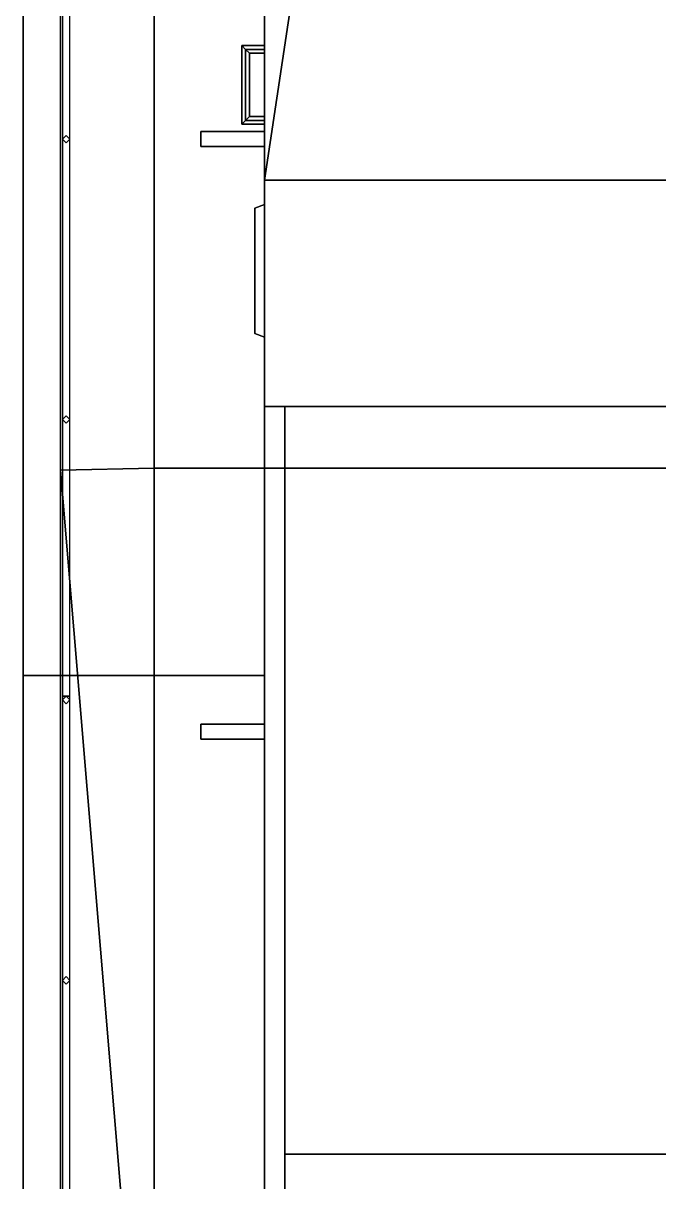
# Model space of a CAD drawing. Header units: millimetres. Extents: x -3.4 to 3.4, y -22.9 to 32.2.
# Drawn here: x -3.4 to 0, y -11 to -4.8 of the extents above; entities that cross this region are included whole.
import ezdxf

# ---------------------------------------------------------------- set-up
doc = ezdxf.new("R2010")
doc.units = ezdxf.units.MM
for name, color, linetype in [('cover', 6, 'Continuous'), ('railings', 6, 'Continuous'), ('superstructure', 3, 'Continuous')]:
    doc.layers.add(name, color=color, linetype=linetype)

msp = doc.modelspace()

# ---------------------------------------------------------------- linework, layer by layer
for points in [[(-2.7, 12.33, -1.51), (-2.7, -7.180000000000003, -1.51), (-3.2, -7.19, -1.26), (-3.2, 10.50000000000001, -1.26)], [(2.7, 12.33, -1.51), (2.7, -7.180000000000001, -1.51), (-2.7, -7.18, -1.51), (-2.7, 12.33, -1.51)], [(-3.2, 10.5, 0.58), (-3.2, -8.29, 0.86), (-3.399999999999999, -8.29, 0.86), (-3.399999999999999, 10.5, 0.58)], [(-3.399999999999999, 10.5, 0.78), (-3.399999999999999, -8.29, 1.06), (-3.2, -8.29, 1.06), (-3.2, 10.5, 0.78)], [(-3.399999999999999, 10.5, 0.58), (-3.399999999999999, -8.29, 0.86), (-3.399999999999999, -8.29, 1.06), (-3.399999999999999, 10.5, 0.78)], [(-3.2, 10.5), (-3.2, -8.29), (-3.2, -8.290000000000003, 0.8600000000000001), (-3.2, 10.5, 0.58)], [(-3.2, 10.50000000000001, 0.8200000000000001), (-3.2, -8.29, 1.1), (-2.11, -8.29, 1.1), (-2.11, 10.5, 0.82)], [(-3.2, -7.19, -1.26), (-3.2, -8.29), (-3.2, 10.50000000000001), (-3.2, 10.50000000000001, -1.26)], [(-3.2, 10.5, 0.78), (-3.2, -8.29, 1.06), (-3.2, -8.29, 1.1), (-3.2, 10.50000000000001, 0.8200000000000001)], [(-2.210000000000001, -4.940000000000001, 2.51), (-2.230000000000002, -4.920000000000002, 2.53), (-2.110000000000001, -4.920000000000002, 2.53), (-2.110000000000001, -4.940000000000001, 2.51)], [(-2.23, -4.920000000000001, 2.53), (-2.210000000000001, -4.94, 2.51), (-2.210000000000001, -5.32, 2.51), (-2.23, -5.340000000000001, 2.53)], [(-2.23, -4.920000000000001, 2.33), (-2.210000000000001, -4.94, 2.31), (-2.210000000000001, -5.32, 2.31), (-2.23, -5.340000000000001, 2.33)], [(-2.210000000000001, -4.94, 2.35), (-2.23, -4.920000000000001, 2.33), (-2.23, -5.340000000000001, 2.33), (-2.210000000000001, -5.32, 2.35)], [(-2.230000000000002, -4.920000000000002, 2.33), (-2.210000000000001, -4.940000000000001, 2.35), (-2.110000000000001, -4.940000000000001, 2.35), (-2.110000000000001, -4.920000000000002, 2.33)], [(-2.210000000000001, -4.940000000000001, 2.31), (-2.230000000000002, -4.920000000000002, 2.33), (-2.110000000000001, -4.920000000000002, 2.33), (-2.110000000000001, -4.940000000000001, 2.31)], [(-2.23, -4.920000000000001, 2.73), (-2.210000000000001, -4.94, 2.71), (-2.210000000000001, -5.32, 2.71), (-2.23, -5.340000000000001, 2.73)], [(-2.210000000000001, -4.94, 2.75), (-2.23, -4.920000000000001, 2.73), (-2.23, -5.340000000000001, 2.73), (-2.210000000000001, -5.32, 2.75)], [(-2.230000000000002, -4.920000000000002, 2.73), (-2.210000000000001, -4.940000000000001, 2.75), (-2.110000000000001, -4.940000000000001, 2.75), (-2.110000000000001, -4.920000000000002, 2.73)], [(-2.210000000000001, -4.940000000000001, 2.71), (-2.230000000000002, -4.920000000000002, 2.73), (-2.110000000000001, -4.920000000000002, 2.73), (-2.110000000000001, -4.940000000000001, 2.71)], [(-2.230000000000002, -4.920000000000002, 2.53), (-2.210000000000001, -4.940000000000001, 2.55), (-2.110000000000001, -4.940000000000001, 2.55), (-2.110000000000001, -4.920000000000002, 2.53)], [(-2.210000000000001, -4.94, 2.55), (-2.23, -4.920000000000001, 2.53), (-2.23, -5.340000000000001, 2.53), (-2.210000000000001, -5.32, 2.55)], [(-2.210000000000001, -4.940000000000001, 2.91), (-2.230000000000002, -4.920000000000002, 2.93), (-2.110000000000001, -4.920000000000002, 2.93), (-2.110000000000001, -4.940000000000001, 2.91)], [(-2.230000000000002, -4.920000000000002, 2.93), (-2.210000000000001, -4.940000000000001, 2.95), (-2.110000000000001, -4.940000000000001, 2.95), (-2.110000000000001, -4.920000000000002, 2.93)], [(-2.210000000000001, -4.94, 2.95), (-2.23, -4.920000000000001, 2.93), (-2.23, -5.340000000000001, 2.93), (-2.210000000000001, -5.32, 2.95)], [(-2.23, -4.920000000000001, 2.93), (-2.210000000000001, -4.94, 2.91), (-2.210000000000001, -5.32, 2.91), (-2.23, -5.340000000000001, 2.93)], [(-2.23, -4.920000000000001, 1.73), (-2.210000000000001, -4.94, 1.71), (-2.210000000000001, -5.32, 1.71), (-2.23, -5.340000000000001, 1.73)], [(-2.210000000000001, -4.940000000000001, 1.71), (-2.230000000000002, -4.920000000000002, 1.73), (-2.110000000000001, -4.920000000000002, 1.73), (-2.110000000000001, -4.940000000000001, 1.71)], [(-2.210000000000001, -4.940000000000001, 1.51), (-2.230000000000002, -4.920000000000002, 1.53), (-2.110000000000001, -4.920000000000002, 1.53), (-2.110000000000001, -4.940000000000001, 1.51)], [(-2.230000000000002, -4.920000000000002, 1.53), (-2.210000000000001, -4.940000000000001, 1.55), (-2.110000000000001, -4.940000000000001, 1.55), (-2.110000000000001, -4.920000000000002, 1.53)], [(-2.210000000000001, -4.94, 1.55), (-2.23, -4.920000000000001, 1.53), (-2.23, -5.340000000000001, 1.53), (-2.210000000000001, -5.32, 1.55)], [(-2.23, -4.920000000000001, 1.53), (-2.210000000000001, -4.94, 1.51), (-2.210000000000001, -5.32, 1.51), (-2.23, -5.340000000000001, 1.53)], [(-2.23, -4.920000000000001, 2.13), (-2.210000000000001, -4.94, 2.11), (-2.210000000000001, -5.32, 2.11), (-2.23, -5.340000000000001, 2.13)], [(-2.210000000000001, -4.94, 2.15), (-2.23, -4.920000000000001, 2.13), (-2.23, -5.340000000000001, 2.13), (-2.210000000000001, -5.32, 2.15)], [(-2.230000000000002, -4.920000000000002, 2.13), (-2.210000000000001, -4.940000000000001, 2.15), (-2.110000000000001, -4.940000000000001, 2.15), (-2.110000000000001, -4.920000000000002, 2.13)], [(-2.210000000000001, -4.940000000000001, 2.11), (-2.230000000000002, -4.920000000000002, 2.13), (-2.110000000000001, -4.920000000000002, 2.13), (-2.110000000000001, -4.940000000000001, 2.11)], [(-2.210000000000001, -4.94, 1.75), (-2.23, -4.920000000000001, 1.73), (-2.23, -5.340000000000001, 1.73), (-2.210000000000001, -5.32, 1.75)], [(-2.230000000000002, -4.920000000000002, 1.73), (-2.210000000000001, -4.940000000000001, 1.75), (-2.110000000000001, -4.940000000000001, 1.75), (-2.110000000000001, -4.920000000000002, 1.73)], [(-2.210000000000001, -4.940000000000001, 1.91), (-2.230000000000002, -4.920000000000002, 1.93), (-2.110000000000001, -4.920000000000002, 1.93), (-2.110000000000001, -4.940000000000001, 1.91)], [(-2.230000000000002, -4.920000000000002, 1.93), (-2.210000000000001, -4.940000000000001, 1.95), (-2.110000000000001, -4.940000000000001, 1.95), (-2.110000000000001, -4.920000000000002, 1.93)], [(-2.210000000000001, -4.94, 1.95), (-2.23, -4.920000000000001, 1.93), (-2.23, -5.340000000000001, 1.93), (-2.210000000000001, -5.32, 1.95)], [(-2.23, -4.920000000000001, 1.93), (-2.210000000000001, -4.94, 1.91), (-2.210000000000001, -5.32, 1.91), (-2.23, -5.340000000000001, 1.93)], [(-2.23, -4.920000000000001, 1.33), (-2.210000000000001, -4.94, 1.31), (-2.210000000000001, -5.32, 1.31), (-2.23, -5.340000000000001, 1.33)], [(-2.210000000000001, -4.94, 1.35), (-2.23, -4.920000000000001, 1.33), (-2.23, -5.340000000000001, 1.33), (-2.210000000000001, -5.32, 1.35)], [(-2.230000000000002, -4.920000000000002, 1.33), (-2.210000000000001, -4.940000000000001, 1.35), (-2.110000000000001, -4.940000000000001, 1.35), (-2.110000000000001, -4.920000000000002, 1.33)], [(-2.210000000000001, -4.940000000000001, 1.31), (-2.230000000000002, -4.920000000000002, 1.33), (-2.110000000000001, -4.920000000000002, 1.33), (-2.110000000000001, -4.940000000000001, 1.31)], [(-2.210000000000001, -4.940000000000001, 1.11), (-2.230000000000002, -4.920000000000002, 1.13), (-2.110000000000001, -4.920000000000002, 1.13), (-2.110000000000001, -4.940000000000001, 1.11)], [(-2.230000000000002, -4.920000000000002, 1.13), (-2.210000000000001, -4.940000000000001, 1.15), (-2.110000000000001, -4.940000000000001, 1.15), (-2.110000000000001, -4.920000000000002, 1.13)], [(-2.210000000000001, -4.94, 1.15), (-2.23, -4.920000000000001, 1.13), (-2.23, -5.340000000000001, 1.13), (-2.210000000000001, -5.32, 1.15)], [(-2.23, -4.920000000000001, 1.13), (-2.210000000000001, -4.94, 1.11), (-2.210000000000001, -5.32, 1.11), (-2.23, -5.340000000000001, 1.13)], [(-2.190000000000001, -4.960000000000001, 2.53), (-2.210000000000001, -4.940000000000001, 2.51), (-2.110000000000001, -4.940000000000001, 2.51), (-2.110000000000001, -4.960000000000001, 2.53)], [(-2.210000000000001, -4.94, 2.51), (-2.190000000000001, -4.96, 2.53), (-2.190000000000001, -5.300000000000001, 2.53), (-2.210000000000001, -5.32, 2.51)], [(-2.210000000000001, -4.94, 2.31), (-2.190000000000001, -4.96, 2.33), (-2.190000000000001, -5.300000000000001, 2.33), (-2.210000000000001, -5.32, 2.31)], [(-2.190000000000001, -4.96, 2.33), (-2.210000000000001, -4.94, 2.35), (-2.210000000000001, -5.32, 2.35), (-2.190000000000001, -5.300000000000001, 2.33)], [(-2.210000000000001, -4.940000000000001, 2.35), (-2.190000000000001, -4.960000000000001, 2.33), (-2.110000000000001, -4.960000000000001, 2.33), (-2.110000000000001, -4.940000000000001, 2.35)], [(-2.190000000000001, -4.960000000000001, 2.33), (-2.210000000000001, -4.940000000000001, 2.31), (-2.110000000000001, -4.940000000000001, 2.31), (-2.110000000000001, -4.960000000000001, 2.33)], [(-2.210000000000001, -4.94, 2.71), (-2.190000000000001, -4.96, 2.73), (-2.190000000000001, -5.300000000000001, 2.73), (-2.210000000000001, -5.32, 2.71)], [(-2.190000000000001, -4.96, 2.73), (-2.210000000000001, -4.94, 2.75), (-2.210000000000001, -5.32, 2.75), (-2.190000000000001, -5.300000000000001, 2.73)], [(-2.210000000000001, -4.940000000000001, 2.75), (-2.190000000000001, -4.960000000000001, 2.73), (-2.110000000000001, -4.960000000000001, 2.73), (-2.110000000000001, -4.940000000000001, 2.75)], [(-2.190000000000001, -4.960000000000001, 2.73), (-2.210000000000001, -4.940000000000001, 2.71), (-2.110000000000001, -4.940000000000001, 2.71), (-2.110000000000001, -4.960000000000001, 2.73)], [(-2.210000000000001, -4.940000000000001, 2.55), (-2.190000000000001, -4.960000000000001, 2.53), (-2.110000000000001, -4.960000000000001, 2.53), (-2.110000000000001, -4.940000000000001, 2.55)], [(-2.190000000000001, -4.96, 2.53), (-2.210000000000001, -4.94, 2.55), (-2.210000000000001, -5.32, 2.55), (-2.190000000000001, -5.300000000000001, 2.53)], [(-2.190000000000001, -4.960000000000001, 2.93), (-2.210000000000001, -4.940000000000001, 2.91), (-2.110000000000001, -4.940000000000001, 2.91), (-2.110000000000001, -4.960000000000001, 2.93)], [(-2.210000000000001, -4.940000000000001, 2.95), (-2.190000000000001, -4.960000000000001, 2.93), (-2.110000000000001, -4.960000000000001, 2.93), (-2.110000000000001, -4.940000000000001, 2.95)], [(-2.190000000000001, -4.96, 2.93), (-2.210000000000001, -4.94, 2.95), (-2.210000000000001, -5.32, 2.95), (-2.190000000000001, -5.300000000000001, 2.93)], [(-2.210000000000001, -4.94, 2.91), (-2.190000000000001, -4.96, 2.93), (-2.190000000000001, -5.300000000000001, 2.93), (-2.210000000000001, -5.32, 2.91)], [(-2.210000000000001, -4.94, 1.71), (-2.190000000000001, -4.96, 1.73), (-2.190000000000001, -5.300000000000001, 1.73), (-2.210000000000001, -5.32, 1.71)], [(-2.190000000000001, -4.960000000000001, 1.73), (-2.210000000000001, -4.940000000000001, 1.71), (-2.110000000000001, -4.940000000000001, 1.71), (-2.110000000000001, -4.960000000000001, 1.73)], [(-2.190000000000001, -4.960000000000001, 1.53), (-2.210000000000001, -4.940000000000001, 1.51), (-2.110000000000001, -4.940000000000001, 1.51), (-2.110000000000001, -4.960000000000001, 1.53)], [(-2.210000000000001, -4.940000000000001, 1.55), (-2.190000000000001, -4.960000000000001, 1.53), (-2.110000000000001, -4.960000000000001, 1.53), (-2.110000000000001, -4.940000000000001, 1.55)], [(-2.190000000000001, -4.96, 1.53), (-2.210000000000001, -4.94, 1.55), (-2.210000000000001, -5.32, 1.55), (-2.190000000000001, -5.300000000000001, 1.53)], [(-2.210000000000001, -4.94, 1.51), (-2.190000000000001, -4.96, 1.53), (-2.190000000000001, -5.300000000000001, 1.53), (-2.210000000000001, -5.32, 1.51)], [(-2.210000000000001, -4.94, 2.11), (-2.190000000000001, -4.96, 2.13), (-2.190000000000001, -5.300000000000001, 2.13), (-2.210000000000001, -5.32, 2.11)], [(-2.190000000000001, -4.96, 2.13), (-2.210000000000001, -4.94, 2.15), (-2.210000000000001, -5.32, 2.15), (-2.190000000000001, -5.300000000000001, 2.13)], [(-2.210000000000001, -4.940000000000001, 2.15), (-2.190000000000001, -4.960000000000001, 2.13), (-2.110000000000001, -4.960000000000001, 2.13), (-2.110000000000001, -4.940000000000001, 2.15)], [(-2.190000000000001, -4.960000000000001, 2.13), (-2.210000000000001, -4.940000000000001, 2.11), (-2.110000000000001, -4.940000000000001, 2.11), (-2.110000000000001, -4.960000000000001, 2.13)], [(-2.190000000000001, -4.96, 1.73), (-2.210000000000001, -4.94, 1.75), (-2.210000000000001, -5.32, 1.75), (-2.190000000000001, -5.300000000000001, 1.73)], [(-2.210000000000001, -4.940000000000001, 1.75), (-2.190000000000001, -4.960000000000001, 1.73), (-2.110000000000001, -4.960000000000001, 1.73), (-2.110000000000001, -4.940000000000001, 1.75)], [(-2.190000000000001, -4.960000000000001, 1.93), (-2.210000000000001, -4.940000000000001, 1.91), (-2.110000000000001, -4.940000000000001, 1.91), (-2.110000000000001, -4.960000000000001, 1.93)], [(-2.210000000000001, -4.940000000000001, 1.95), (-2.190000000000001, -4.960000000000001, 1.93), (-2.110000000000001, -4.960000000000001, 1.93), (-2.110000000000001, -4.940000000000001, 1.95)], [(-2.190000000000001, -4.96, 1.93), (-2.210000000000001, -4.94, 1.95), (-2.210000000000001, -5.32, 1.95), (-2.190000000000001, -5.300000000000001, 1.93)], [(-2.210000000000001, -4.94, 1.91), (-2.190000000000001, -4.96, 1.93), (-2.190000000000001, -5.300000000000001, 1.93), (-2.210000000000001, -5.32, 1.91)], [(-2.210000000000001, -4.94, 1.31), (-2.190000000000001, -4.96, 1.33), (-2.190000000000001, -5.300000000000001, 1.33), (-2.210000000000001, -5.32, 1.31)], [(-2.190000000000001, -4.96, 1.33), (-2.210000000000001, -4.94, 1.35), (-2.210000000000001, -5.32, 1.35), (-2.190000000000001, -5.300000000000001, 1.33)], [(-2.210000000000001, -4.940000000000001, 1.35), (-2.190000000000001, -4.960000000000001, 1.33), (-2.110000000000001, -4.960000000000001, 1.33), (-2.110000000000001, -4.940000000000001, 1.35)], [(-2.190000000000001, -4.960000000000001, 1.33), (-2.210000000000001, -4.940000000000001, 1.31), (-2.110000000000001, -4.940000000000001, 1.31), (-2.110000000000001, -4.960000000000001, 1.33)], [(-2.190000000000001, -4.960000000000001, 1.13), (-2.210000000000001, -4.940000000000001, 1.11), (-2.110000000000001, -4.940000000000001, 1.11), (-2.110000000000001, -4.960000000000001, 1.13)], [(-2.210000000000001, -4.940000000000001, 1.15), (-2.190000000000001, -4.960000000000001, 1.13), (-2.110000000000001, -4.960000000000001, 1.13), (-2.110000000000001, -4.940000000000001, 1.15)], [(-2.190000000000001, -4.96, 1.13), (-2.210000000000001, -4.94, 1.15), (-2.210000000000001, -5.32, 1.15), (-2.190000000000001, -5.300000000000001, 1.13)], [(-2.210000000000001, -4.94, 1.11), (-2.190000000000001, -4.96, 1.13), (-2.190000000000001, -5.300000000000001, 1.13), (-2.210000000000001, -5.32, 1.11)], [(-2.230000000000002, -5.339999999999999, 2.53), (-2.210000000000001, -5.319999999999999, 2.51), (-2.110000000000001, -5.319999999999999, 2.51), (-2.110000000000001, -5.339999999999999, 2.53)], [(-2.230000000000002, -5.339999999999999, 2.33), (-2.210000000000001, -5.319999999999999, 2.31), (-2.110000000000001, -5.319999999999999, 2.31), (-2.110000000000001, -5.339999999999999, 2.33)], [(-2.210000000000001, -5.319999999999999, 2.35), (-2.230000000000002, -5.339999999999999, 2.33), (-2.110000000000001, -5.339999999999999, 2.33), (-2.110000000000001, -5.319999999999999, 2.35)], [(-2.230000000000002, -5.339999999999999, 2.73), (-2.210000000000001, -5.319999999999999, 2.71), (-2.110000000000001, -5.319999999999999, 2.71), (-2.110000000000001, -5.339999999999999, 2.73)], [(-2.210000000000001, -5.319999999999999, 2.75), (-2.230000000000002, -5.339999999999999, 2.73), (-2.110000000000001, -5.339999999999999, 2.73), (-2.110000000000001, -5.319999999999999, 2.75)], [(-2.210000000000001, -5.319999999999999, 2.55), (-2.230000000000002, -5.339999999999999, 2.53), (-2.110000000000001, -5.339999999999999, 2.53), (-2.110000000000001, -5.319999999999999, 2.55)], [(-2.210000000000001, -5.319999999999999, 2.95), (-2.230000000000002, -5.339999999999999, 2.93), (-2.110000000000001, -5.339999999999999, 2.93), (-2.110000000000001, -5.319999999999999, 2.95)], [(-2.230000000000002, -5.339999999999999, 2.93), (-2.210000000000001, -5.319999999999999, 2.91), (-2.110000000000001, -5.319999999999999, 2.91), (-2.110000000000001, -5.339999999999999, 2.93)], [(-2.230000000000002, -5.339999999999999, 1.73), (-2.210000000000001, -5.319999999999999, 1.71), (-2.110000000000001, -5.319999999999999, 1.71), (-2.110000000000001, -5.339999999999999, 1.73)], [(-2.210000000000001, -5.319999999999999, 1.55), (-2.230000000000002, -5.339999999999999, 1.53), (-2.110000000000001, -5.339999999999999, 1.53), (-2.110000000000001, -5.319999999999999, 1.55)], [(-2.230000000000002, -5.339999999999999, 1.53), (-2.210000000000001, -5.319999999999999, 1.51), (-2.110000000000001, -5.319999999999999, 1.51), (-2.110000000000001, -5.339999999999999, 1.53)], [(-2.230000000000002, -5.339999999999999, 2.13), (-2.210000000000001, -5.319999999999999, 2.11), (-2.110000000000001, -5.319999999999999, 2.11), (-2.110000000000001, -5.339999999999999, 2.13)], [(-2.210000000000001, -5.319999999999999, 2.15), (-2.230000000000002, -5.339999999999999, 2.13), (-2.110000000000001, -5.339999999999999, 2.13), (-2.110000000000001, -5.319999999999999, 2.15)], [(-2.210000000000001, -5.319999999999999, 1.75), (-2.230000000000002, -5.339999999999999, 1.73), (-2.110000000000001, -5.339999999999999, 1.73), (-2.110000000000001, -5.319999999999999, 1.75)], [(-2.210000000000001, -5.319999999999999, 1.95), (-2.230000000000002, -5.339999999999999, 1.93), (-2.110000000000001, -5.339999999999999, 1.93), (-2.110000000000001, -5.319999999999999, 1.95)], [(-2.230000000000002, -5.339999999999999, 1.93), (-2.210000000000001, -5.319999999999999, 1.91), (-2.110000000000001, -5.319999999999999, 1.91), (-2.110000000000001, -5.339999999999999, 1.93)], [(-2.230000000000002, -5.339999999999999, 1.33), (-2.210000000000001, -5.319999999999999, 1.31), (-2.110000000000001, -5.319999999999999, 1.31), (-2.110000000000001, -5.339999999999999, 1.33)], [(-2.210000000000001, -5.319999999999999, 1.35), (-2.230000000000002, -5.339999999999999, 1.33), (-2.110000000000001, -5.339999999999999, 1.33), (-2.110000000000001, -5.319999999999999, 1.35)], [(-2.210000000000001, -5.319999999999999, 1.15), (-2.230000000000002, -5.339999999999999, 1.13), (-2.110000000000001, -5.339999999999999, 1.13), (-2.110000000000001, -5.319999999999999, 1.15)], [(-2.230000000000002, -5.339999999999999, 1.13), (-2.210000000000001, -5.319999999999999, 1.11), (-2.110000000000001, -5.319999999999999, 1.11), (-2.110000000000001, -5.339999999999999, 1.13)], [(-2.210000000000001, -5.319999999999999, 2.51), (-2.190000000000001, -5.3, 2.53), (-2.110000000000001, -5.3, 2.53), (-2.110000000000001, -5.319999999999999, 2.51)], [(-2.210000000000001, -5.319999999999999, 2.31), (-2.190000000000001, -5.3, 2.33), (-2.110000000000001, -5.3, 2.33), (-2.110000000000001, -5.319999999999999, 2.31)], [(-2.190000000000001, -5.3, 2.33), (-2.210000000000001, -5.319999999999999, 2.35), (-2.110000000000001, -5.319999999999999, 2.35), (-2.110000000000001, -5.3, 2.33)], [(-2.210000000000001, -5.319999999999999, 2.71), (-2.190000000000001, -5.3, 2.73), (-2.110000000000001, -5.3, 2.73), (-2.110000000000001, -5.319999999999999, 2.71)], [(-2.190000000000001, -5.3, 2.73), (-2.210000000000001, -5.319999999999999, 2.75), (-2.110000000000001, -5.319999999999999, 2.75), (-2.110000000000001, -5.3, 2.73)], [(-2.190000000000001, -5.3, 2.53), (-2.210000000000001, -5.319999999999999, 2.55), (-2.110000000000001, -5.319999999999999, 2.55), (-2.110000000000001, -5.3, 2.53)], [(-2.190000000000001, -5.3, 2.93), (-2.210000000000001, -5.319999999999999, 2.95), (-2.110000000000001, -5.319999999999999, 2.95), (-2.110000000000001, -5.3, 2.93)], [(-2.210000000000001, -5.319999999999999, 2.91), (-2.190000000000001, -5.3, 2.93), (-2.110000000000001, -5.3, 2.93), (-2.110000000000001, -5.319999999999999, 2.91)], [(-2.210000000000001, -5.319999999999999, 1.71), (-2.190000000000001, -5.3, 1.73), (-2.110000000000001, -5.3, 1.73), (-2.110000000000001, -5.319999999999999, 1.71)], [(-2.190000000000001, -5.3, 1.53), (-2.210000000000001, -5.319999999999999, 1.55), (-2.110000000000001, -5.319999999999999, 1.55), (-2.110000000000001, -5.3, 1.53)], [(-2.210000000000001, -5.319999999999999, 1.51), (-2.190000000000001, -5.3, 1.53), (-2.110000000000001, -5.3, 1.53), (-2.110000000000001, -5.319999999999999, 1.51)], [(-2.210000000000001, -5.319999999999999, 2.11), (-2.190000000000001, -5.3, 2.13), (-2.110000000000001, -5.3, 2.13), (-2.110000000000001, -5.319999999999999, 2.11)], [(-2.190000000000001, -5.3, 2.13), (-2.210000000000001, -5.319999999999999, 2.15), (-2.110000000000001, -5.319999999999999, 2.15), (-2.110000000000001, -5.3, 2.13)], [(-2.190000000000001, -5.3, 1.73), (-2.210000000000001, -5.319999999999999, 1.75), (-2.110000000000001, -5.319999999999999, 1.75), (-2.110000000000001, -5.3, 1.73)], [(-2.190000000000001, -5.3, 1.93), (-2.210000000000001, -5.319999999999999, 1.95), (-2.110000000000001, -5.319999999999999, 1.95), (-2.110000000000001, -5.3, 1.93)], [(-2.210000000000001, -5.319999999999999, 1.91), (-2.190000000000001, -5.3, 1.93), (-2.110000000000001, -5.3, 1.93), (-2.110000000000001, -5.319999999999999, 1.91)], [(-2.210000000000001, -5.319999999999999, 1.31), (-2.190000000000001, -5.3, 1.33), (-2.110000000000001, -5.3, 1.33), (-2.110000000000001, -5.319999999999999, 1.31)], [(-2.190000000000001, -5.3, 1.33), (-2.210000000000001, -5.319999999999999, 1.35), (-2.110000000000001, -5.319999999999999, 1.35), (-2.110000000000001, -5.3, 1.33)], [(-2.190000000000001, -5.3, 1.13), (-2.210000000000001, -5.319999999999999, 1.15), (-2.110000000000001, -5.319999999999999, 1.15), (-2.110000000000001, -5.3, 1.13)], [(-2.210000000000001, -5.319999999999999, 1.11), (-2.190000000000001, -5.3, 1.13), (-2.110000000000001, -5.3, 1.13), (-2.110000000000001, -5.319999999999999, 1.11)], [(-2.7, -7.179999999999998, -1.51), (-2.7, -13.19, -1.09), (-3.2, -7.190000000000001, -1.26)], [(2.7, -7.18, -1.51), (2.7, -13.19, -1.09), (-2.7, -13.19, -1.09), (-2.7, -7.18, -1.51)], [(-3.2, -18.44000000000003), (-3.2, -18.44), (-3.2, -8.289999999999985), (-3.2, -7.19, -1.26)], [(-2.7, -13.19, -1.09), (-2.7, -15.25, -0.76), (-3.2, -18.44000000000009), (-3.2, -7.19, -1.26)], [(-3.2, -8.29, 0.86), (-3.2, -18.44, 2.05), (-3.399999999999999, -18.44, 2.05), (-3.399999999999999, -8.29, 0.86)], [(-3.399999999999999, -8.29, 1.06), (-3.399999999999999, -18.44, 2.25), (-3.2, -18.44, 2.25), (-3.2, -8.29, 1.06)], [(-3.399999999999999, -8.29, 0.86), (-3.399999999999999, -18.44, 2.05), (-3.399999999999999, -18.44, 2.25), (-3.399999999999999, -8.29, 1.06)], [(-3.2, -8.29), (-3.2, -18.44), (-3.2, -18.43999999999995, 2.049999999999994), (-3.2, -8.290000000000003, 0.8600000000000001)], [(-3.2, -8.29, 1.1), (-3.2, -18.44, 2.29), (-2.11, -18.44, 2.29), (-2.11, -8.29, 1.1)], [(-3.2, -8.29, 1.06), (-3.2, -18.44, 2.25), (-3.2, -18.44, 2.29), (-3.2, -8.29, 1.1)]]:
    msp.add_3dface(points)
at = {"layer": 'cover'}
for points in [[(-2, -6.849999999999995, 2.94), (-2, -10.85, 2.94), (-2, -10.85, 3.04), (-2, -6.849999999999995, 3.04)], [(2, -6.849999999999995, 3.04), (2, -6.849999999999995, 2.94), (-2, -6.849999999999995, 2.94), (-2, -6.849999999999995, 3.04)], [(2, -6.849999999999995, 2.94), (2, -10.85, 2.94), (-2, -10.85, 2.94), (-2, -6.849999999999995, 2.94)], [(-2, -6.849999999999995, 3.04), (-2, -10.85, 3.04), (2, -10.85, 3.04), (2, -6.849999999999995, 3.04)], [(-2, -10.85, 3.04), (-2, -10.85, 2.94), (2, -10.85, 2.94), (2, -10.85, 3.04)]]:
    msp.add_3dface(points, dxfattribs=at)
at = {"layer": 'railings'}
for points in [[(-3.19, 9.6, 1.84), (-3.19, -8.4, 2.12), (-3.15, -8.4, 2.12), (-3.15, 9.6, 1.84)], [(-3.19, 9.600000000000001, 1.32), (-3.19, -8.4, 1.6), (-3.15, -8.4, 1.6), (-3.15, 9.600000000000001, 1.32)], [(-3.17, -5.399999999999999, 1.05), (-3.19, -5.419999999999998, 1.05), (-3.19, -5.419999999999998, 2.05), (-3.17, -5.399999999999999, 2.05)], [(-3.19, -5.419999999999998, 1.05), (-3.17, -5.439999999999998, 1.05), (-3.17, -5.439999999999998, 2.05), (-3.19, -5.419999999999998, 2.05)], [(-3.15, -5.419999999999998, 1.05), (-3.17, -5.399999999999999, 1.05), (-3.17, -5.399999999999999, 2.05), (-3.15, -5.419999999999998, 2.05)], [(-3.17, -5.439999999999998, 1.05), (-3.15, -5.419999999999998, 1.05), (-3.15, -5.419999999999998, 2.05), (-3.17, -5.439999999999998, 2.05)], [(-3.17, -6.899999999999999, 1.07), (-3.19, -6.919999999999998, 1.07), (-3.19, -6.919999999999998, 2.07), (-3.17, -6.899999999999999, 2.07)], [(-3.19, -6.919999999999998, 1.07), (-3.17, -6.939999999999998, 1.07), (-3.17, -6.939999999999998, 2.07), (-3.19, -6.919999999999998, 2.07)], [(-3.15, -6.919999999999998, 1.07), (-3.17, -6.899999999999999, 1.07), (-3.17, -6.899999999999999, 2.07), (-3.15, -6.919999999999998, 2.07)], [(-3.17, -6.939999999999998, 1.07), (-3.15, -6.919999999999998, 1.07), (-3.15, -6.919999999999998, 2.07), (-3.17, -6.939999999999998, 2.07)], [(-3.19, -8.4, 2.12), (-3.19, -18.9, 3.35), (-3.15, -18.9, 3.35), (-3.15, -8.4, 2.12)], [(-3.17, -8.399999999999999, 1.11), (-3.19, -8.419999999999998, 1.11), (-3.19, -8.419999999999998, 2.11), (-3.17, -8.399999999999999, 2.11)], [(-3.19, -8.4, 1.6), (-3.19, -18.9, 2.83), (-3.15, -18.9, 2.83), (-3.15, -8.4, 1.6)], [(-3.19, -8.419999999999998, 1.11), (-3.17, -8.439999999999998, 1.11), (-3.17, -8.439999999999998, 2.11), (-3.19, -8.419999999999998, 2.11)], [(-3.15, -8.419999999999998, 1.11), (-3.17, -8.399999999999999, 1.11), (-3.17, -8.399999999999999, 2.11), (-3.15, -8.419999999999998, 2.11)], [(-3.17, -8.439999999999998, 1.11), (-3.15, -8.419999999999998, 1.11), (-3.15, -8.419999999999998, 2.11), (-3.17, -8.439999999999998, 2.11)], [(-3.17, -9.899999999999999, 1.28), (-3.19, -9.919999999999998, 1.28), (-3.19, -9.919999999999998, 2.28), (-3.17, -9.899999999999999, 2.28)], [(-3.15, -9.919999999999998, 1.28), (-3.17, -9.899999999999999, 1.28), (-3.17, -9.899999999999999, 2.28), (-3.15, -9.919999999999998, 2.28)], [(-3.19, -9.919999999999998, 1.28), (-3.17, -9.939999999999998, 1.28), (-3.17, -9.939999999999998, 2.28), (-3.19, -9.919999999999998, 2.28)], [(-3.17, -9.939999999999998, 1.28), (-3.15, -9.919999999999998, 1.28), (-3.15, -9.919999999999998, 2.28), (-3.17, -9.939999999999998, 2.28)]]:
    msp.add_3dface(points, dxfattribs=at)
at = {"layer": 'superstructure'}
for points in [[(-2.11, 6.95, 2.26), (-2.11, 6.24, 2.26), (-2.11, -6.850000000000001, 3.04), (-2.11, 10.50000000000001, 2.77)], [(-2.11, 6.24, 1.36), (-2.11, 10.49999999999999, 0.8199999999999998), (-2.11, -8.289999999999996, 1.1), (-2.11, 0.6299999999999999, 1.43)], [(-2.11, 9.01, 2.793187319884726), (-2.11, -5.640000000000002, 3.021170028818444), (-0.63, 4.200000000000003, 2.868040345821325), (-0.6299999999999999, 5.779999999999999, 2.843452449567724)], [(-2.11, -6.850000000000003, 3.04), (-2.11, 6.24, 2.26), (-2.11, 0.6299999999999999, 2.33), (-2.11, -6.850000000000003, 3.04)], [(-0.63, 4.200000000000003, 2.868040345821325), (-2.109999999999999, -5.640000000000001, 3.021170028818444), (2.11, -5.640000000000001, 3.021170028818444), (0.63, 4.200000000000003, 2.868040345821325)], [(-2.11, -6.850000000000004, 3.04), (-2.11, -6.850000000000004, 3.04), (-2.11, 0.6299999999999999, 2.33), (-2.11, -0.08000000000000007, 2.33)], [(-2.11, -0.08000000000000007, 1.43), (-2.11, 0.629999999999999, 1.43), (-2.11, -8.289999999999994, 1.1)], [(-2.11, -0.08000000000000007, 2.33), (-2.11, -0.08000000000000007, 1.43), (-2.11, -5.77, 1.5), (-2.11, -5.77, 2.4)], [(-2.11, -6.850000000000011, 3.040000000000001), (-2.11, -0.08000000000000007, 2.33), (-2.11, -5.77, 2.4), (-2.11, -6.850000000000011, 3.040000000000001)], [(-2.11, -0.08000000000000007, 1.43), (-2.11, -8.289999999999973, 1.100000000000001), (-2.11, -8.289999999999973, 1.100000000000001), (-2.11, -5.77, 1.5)], [(-2.11, -5.459999999999999, 2.89), (-2.11, -5.379999999999999, 2.89), (-2.45, -5.379999999999999, 1.08), (-2.45, -5.459999999999999, 1.08)], [(-2.11, -5.379999999999999, 2.89), (-2.11, -5.379999999999999, 1.056636508781267), (-2.45, -5.379999999999999, 1.056636508781267), (-2.45, -5.379999999999999, 1.08)], [(-2.45, -5.379999999999999, 1.08), (-2.45, -5.379999999999999, 1.056636508781267), (-2.45, -5.459999999999999, 1.057828632251198), (-2.45, -5.459999999999999, 1.08)], [(-2.45, -5.459999999999999, 1.08), (-2.45, -5.459999999999999, 1.057828632251198), (-2.11, -5.459999999999999, 1.057828632251198), (-2.11, -5.459999999999999, 2.89)], [(-2.11, -5.640000000000001, 3.24), (-2.11, -6.850000000000001, 3.24), (2.11, -6.850000000000001, 3.24), (2.11, -5.640000000000001, 3.24)], [(-2.11, -5.64, 3.021170028818444), (-2.11, -5.64, 3.24), (2.11, -5.64, 3.24), (2.11, -5.64, 3.021170028818444)], [(-2.109999999999999, -5.64, 3.021170028818444), (-2.109999999999999, -6.850000000000001, 3.04), (-2.11, -6.85, 3.24), (-2.11, -5.64, 3.24)], [(-2.16, -6.460000000000001, 1.52), (-2.16, -5.790000000000007, 1.52), (-2.11, -5.77, 1.5), (-2.11, -6.48, 1.5)], [(-2.11, -5.77, 2.4), (-2.11, -5.77, 1.5), (-2.16, -5.790000000000007, 1.52), (-2.16, -5.790000000000007, 2.38)], [(-2.11, -6.48, 2.4), (-2.11, -5.77, 2.4), (-2.16, -5.790000000000007, 2.38), (-2.16, -6.460000000000001, 2.38)], [(-2.16, -5.790000000000007, 2.38), (-2.16, -5.790000000000007, 1.52), (-2.16, -6.460000000000001, 1.52), (-2.16, -6.460000000000001, 2.38)], [(-2.109999999999999, -6.850000000000001, 3.04), (-2.109999999999999, -6.850000000000001, 3.04), (-2.11, -5.77, 2.4), (-2.11, -6.48, 2.4)], [(-2.11, -6.48, 1.5), (-2.11, -5.77, 1.5), (-2.11, -8.289999999999973, 1.100000000000001)], [(-2.16, -6.460000000000001, 2.38), (-2.16, -6.460000000000001, 1.52), (-2.11, -6.48, 1.5), (-2.11, -6.48, 2.4)], [(-2.11, -6.48, 2.4), (-2.11, -6.48, 1.5), (-2.11, -8.289999999999994, 1.1), (-2.109999999999999, -6.850000000000001, 3.04)], [(-2.11, -6.850000000000001, 3.04), (-2.11, -18.44, 3.16), (-2, -18.44, 3.16), (-2, -6.850000000000001, 3.04)], [(-2.11, -8.290000000000035, 1.099999999999991), (-2.11, -18.44, 2.29), (-2.11, -18.44, 3.16), (-2.11, -6.850000000000001, 3.04)], [(-2.11, -6.850000000000001, 3.24), (-2.11, -6.850000000000001, 3.04), (2.11, -6.850000000000001, 3.04), (2.11, -6.850000000000001, 3.24)], [(-2, -6.850000000000001, 0.09999999999999998), (-2, -17, 0.5), (2, -17, 0.5), (2, -6.850000000000001, 0.09999999999999998)], [(-2, -6.850000000000001, 3.04), (-2, -18.44, 3.16), (-2, -17, 0.5), (-2, -6.850000000000001, 0.09999999999999998)], [(-2, -6.850000000000001, 3.04), (-2, -6.850000000000001, 0.09999999999999998), (2, -6.850000000000001, 0.09999999999999998), (2, -6.85, 3.04)], [(-2.11, -8.629999999999999, 2.96), (-2.11, -8.549999999999999, 2.96), (-2.45, -8.549999999999999, 1.15), (-2.45, -8.629999999999999, 1.15)], [(-2.11, -8.549999999999999, 2.96), (-2.11, -8.549999999999999, 1.13048275862069), (-2.45, -8.549999999999999, 1.13048275862069), (-2.45, -8.549999999999999, 1.15)], [(-2.45, -8.549999999999999, 1.15), (-2.45, -8.549999999999999, 1.13048275862069), (-2.45, -8.629999999999999, 1.139862068965517), (-2.45, -8.629999999999999, 1.15)], [(-2.45, -8.629999999999999, 1.15), (-2.45, -8.629999999999999, 1.139862068965517), (-2.11, -8.629999999999999, 1.139862068965517), (-2.11, -8.629999999999999, 2.96)]]:
    msp.add_3dface(points, dxfattribs=at)

doc.saveas('drawing.dxf')
